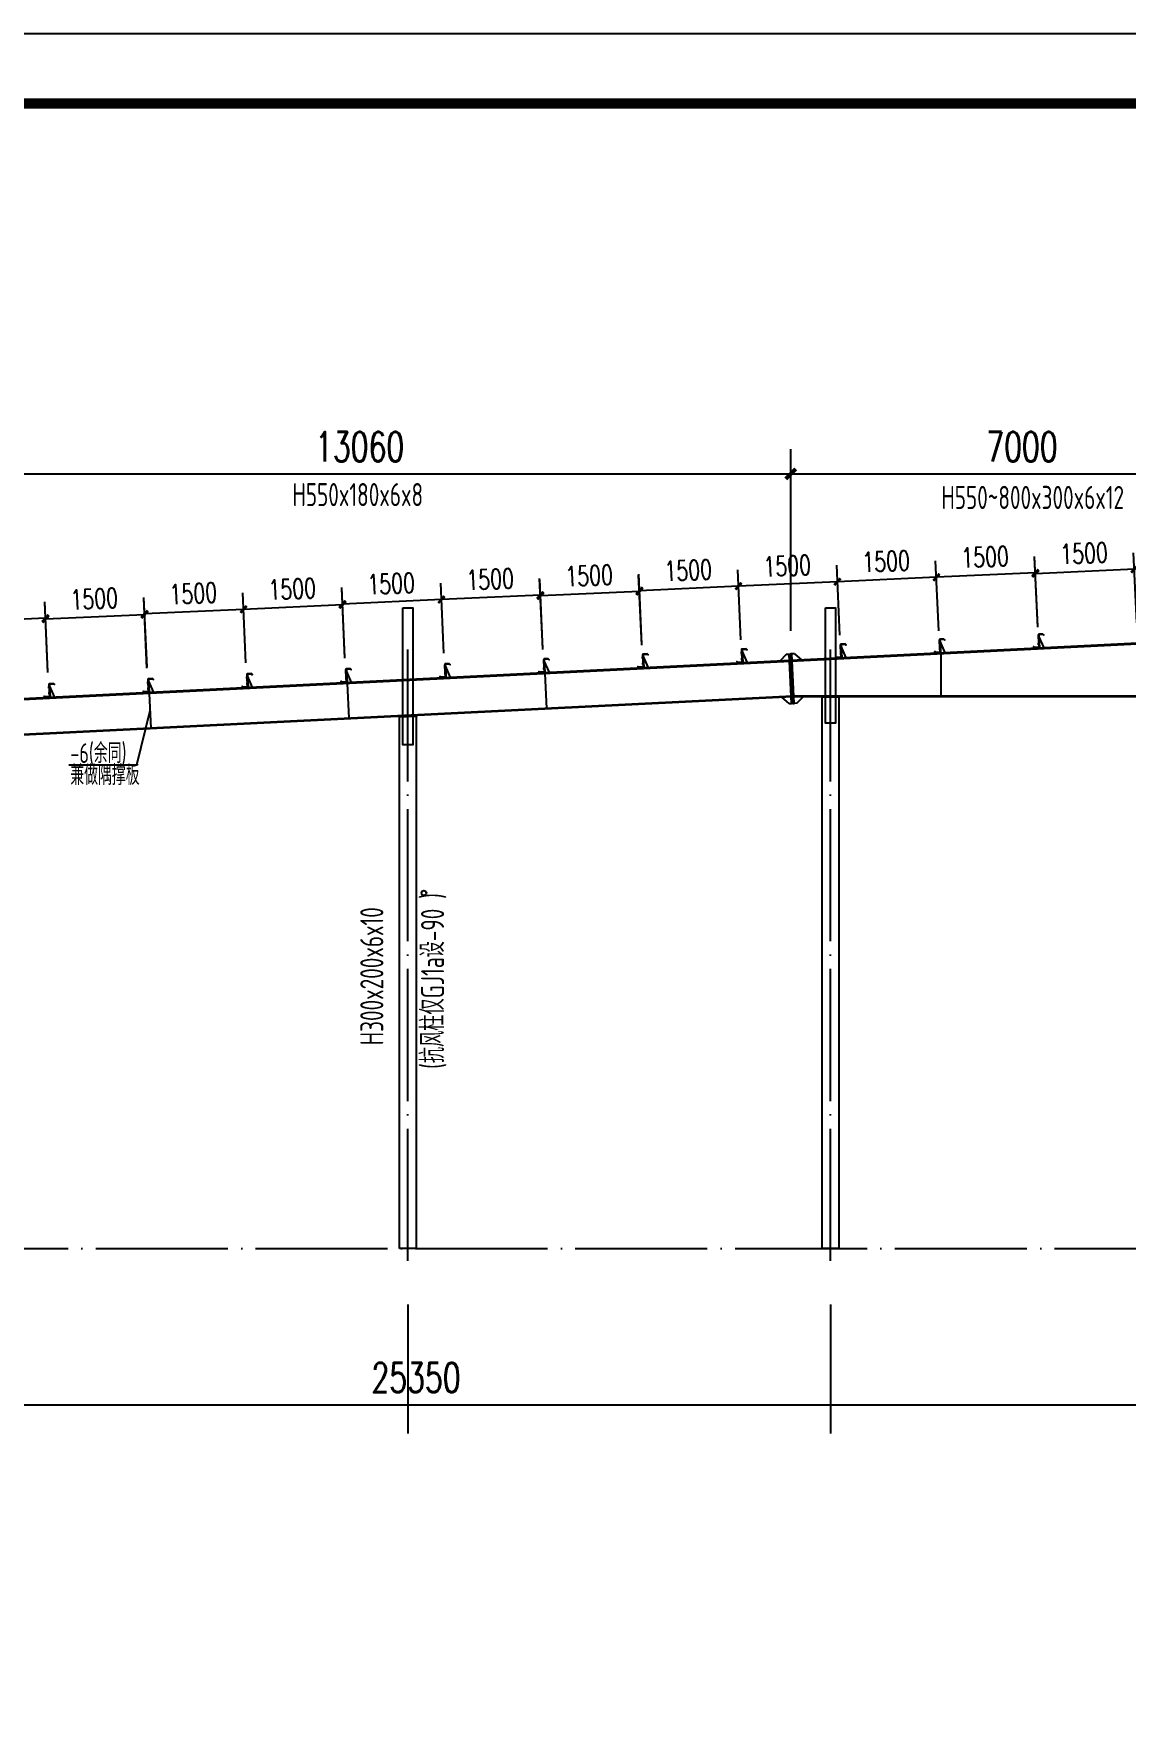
# Model space of a CAD drawing. Extents: x 180850 to 1399066, y 48356 to 327880.
# Drawn here: x 1304049 to 1320603, y 173572 to 198864 of the extents above; entities that cross this region are included whole.
import ezdxf

# ---------------------------------------------------------------- set-up
doc = ezdxf.new("R2010")
doc.units = 0
doc.header["$LTSCALE"] = 1000
doc.linetypes.add('DOTE', pattern=[2.42, 2, -0.2, 0.02, -0.2])
for name, color, linetype in [('AXIS', 3, 'Continuous'), ('DOTE', 1, 'Continuous'), ('GL', 150, 'Continuous'), ('GZ', 50, 'Continuous'), ('LT', 181, 'Continuous'), ('PUB_TITLE', 4, 'Continuous'), ('PZ', 202, 'Continuous'), ('TEXT', 7, 'Continuous')]:
    doc.layers.add(name, color=color, linetype=linetype)
doc.styles.add('_TCH_DIM_T3', font='SIMPLEX', dxfattribs={"width": 0.705882, "bigfont": 'GBCBIG'})
doc.styles.add('TSSD_Norm', font='tssdeng.shx', dxfattribs={"bigfont": 'hztxt.shx'})
doc.dimstyles.new('_TCH_ARCH&&150', dxfattribs={"dimtxt": 446.25, "dimasz": 150, "dimexe": 375, "dimexo": 450, "dimgap": 189.375, "dimtad": 1, "dimdec": 0, "dimzin": 0, "dimdsep": 46, "dimtxsty": '_TCH_DIM_T3', "dimblk": 'ARCHTICK', "dimcen": 0.09, "dimclrd": 3, "dimclre": 3, "dimclrt": 7, "dimazin": 2, "dimtfac": 1, "dimtdec": 0, "dimtix": 1, "dimtmove": 2, "dimatfit": 3, "dimfxl": 1, "dimtolj": 1, "dimtzin": 0, "dimarcsym": 0})
doc.dimstyles.new('TCH_100_1', dxfattribs={"dimtxt": 297.5, "dimasz": 100, "dimexe": 250, "dimexo": 300, "dimgap": 126.25, "dimtad": 1, "dimdec": 0, "dimzin": 0, "dimdsep": 46, "dimtxsty": '_TCH_DIM_T3', "dimblk": 'ARCHTICK', "dimcen": 0.09, "dimclrd": 126, "dimclre": 126, "dimclrt": 7, "dimazin": 2, "dimtfac": 1, "dimtdec": 0, "dimtix": 1, "dimtmove": 2, "dimatfit": 3, "dimfxl": 1, "dimtolj": 1, "dimtzin": 0, "dimarcsym": 0})

# ---------------------------------------------------------------- blocks, each defined once
blk = doc.blocks.new('_ArchTick')
at = {"color": 0, "linetype": 'ByBlock', "const_width": 0.4}
blk.add_lwpolyline([(-0.5, -0.5), (0.5, 0.5)], dxfattribs=at)
blk = doc.blocks.new('*D731')
at = {"color": 3, "linetype": 'ByBlock', "lineweight": -2, "transparency": 16777216}
for p, q in [((1302459, 189164), (1302459, 192567)), ((1315518, 189817), (1315518, 192567)), ((1302459, 192192), (1315518, 192192))]:
    blk.add_line(p, q, dxfattribs=at)
at = {"layer": 'Defpoints', "color": 0, "linetype": 'ByBlock', "transparency": 16777216}
for p in [(1315518, 192192), (1315518, 189367), (1302459, 188714)]:
    blk.add_point(p, dxfattribs=at)
at = {"color": 3, "linetype": 'ByBlock', "lineweight": -2, "transparency": 16777216, "xscale": 150, "yscale": 150, "zscale": 150, "rotation": 180}
blk.add_blockref('_ArchTick', (1302459, 192192), dxfattribs=at)
at = {"color": 3, "linetype": 'ByBlock', "lineweight": -2, "transparency": 16777216, "xscale": 150, "yscale": 150, "zscale": 150}
blk.add_blockref('_ArchTick', (1315518, 192192), dxfattribs=at)
at = {"color": 7, "linetype": 'ByBlock', "transparency": 16777216, "insert": (1308989, 192605), "char_height": 446.2, "attachment_point": 5, "style": '_TCH_DIM_T3'}
blk.add_mtext('\\A1;13060', dxfattribs=at)
blk = doc.blocks.new('*D732')
at = {"color": 3, "linetype": 'ByBlock', "lineweight": -2, "transparency": 16777216}
for p, q in [((1315518, 189817), (1315518, 192567)), ((1322518, 190685), (1322518, 192567)), ((1315518, 192192), (1322518, 192192))]:
    blk.add_line(p, q, dxfattribs=at)
at = {"layer": 'Defpoints', "color": 0, "linetype": 'ByBlock', "transparency": 16777216}
for p in [(1322518, 192192), (1322518, 190235), (1315518, 189367)]:
    blk.add_point(p, dxfattribs=at)
at = {"color": 3, "linetype": 'ByBlock', "lineweight": -2, "transparency": 16777216, "xscale": 150, "yscale": 150, "zscale": 150, "rotation": 180}
blk.add_blockref('_ArchTick', (1315518, 192192), dxfattribs=at)
at = {"color": 3, "linetype": 'ByBlock', "lineweight": -2, "transparency": 16777216, "xscale": 150, "yscale": 150, "zscale": 150}
blk.add_blockref('_ArchTick', (1322518, 192192), dxfattribs=at)
at = {"color": 7, "linetype": 'ByBlock', "transparency": 16777216, "insert": (1319018, 192605), "char_height": 446.2, "attachment_point": 5, "style": '_TCH_DIM_T3'}
blk.add_mtext('\\A1;7000', dxfattribs=at)
blk = doc.blocks.new('*D734')
at = {"color": 126, "linetype": 'ByBlock', "lineweight": -2, "transparency": 16777216}
for p, q in [((1320757, 189940), (1320709, 191000)), ((1319258, 189873), (1319210, 190932)), ((1320720, 190750), (1319222, 190682))]:
    blk.add_line(p, q, dxfattribs=at)
at = {"layer": 'Defpoints', "color": 0, "linetype": 'ByBlock', "transparency": 16777216}
for p in [(1319222, 190682), (1319272, 189573, 0), (1320770, 189640, 0)]:
    blk.add_point(p, dxfattribs=at)
at = {"color": 126, "linetype": 'ByBlock', "lineweight": -2, "transparency": 16777216}
for p, xscale, yscale, zscale, rotation in [((1319222, 190682), 99.99999999999999, 99.99999999999999, 99.99999999999999, 182.5815654334648), ((1320720, 190750), 100, 100, 100, 2.581565433464812)]:
    blk.add_blockref('_ArchTick', p, dxfattribs=dict(at, xscale=xscale, yscale=yscale, zscale=zscale, rotation=rotation))
at = {"color": 7, "linetype": 'ByBlock', "transparency": 16777216, "insert": (1319958, 190991), "char_height": 297.5, "attachment_point": 5, "rotation": 2.5816, "style": '_TCH_DIM_T3'}
blk.add_mtext('\\A1;1500', dxfattribs=at)
blk = doc.blocks.new('*D735')
at = {"color": 126, "linetype": 'ByBlock', "lineweight": -2, "transparency": 16777216}
for p, q in [((1317759, 189819), (1317711, 190877)), ((1319258, 189885), (1319210, 190945)), ((1319221, 190695), (1317723, 190628))]:
    blk.add_line(p, q, dxfattribs=at)
at = {"layer": 'Defpoints', "color": 0, "linetype": 'ByBlock', "transparency": 16777216}
for p in [(1317723, 190628), (1317773, 189519, 0), (1319271, 189586, 0)]:
    blk.add_point(p, dxfattribs=at)
at = {"color": 126, "linetype": 'ByBlock', "lineweight": -2, "transparency": 16777216}
for p, xscale, yscale, zscale, rotation in [((1317723, 190628), 99.99999999999999, 99.99999999999999, 99.99999999999999, 182.5815654334648), ((1319221, 190695), 100, 100, 100, 2.581565433464812)]:
    blk.add_blockref('_ArchTick', p, dxfattribs=dict(at, xscale=xscale, yscale=yscale, zscale=zscale, rotation=rotation))
at = {"color": 7, "linetype": 'ByBlock', "transparency": 16777216, "insert": (1318459, 190936), "char_height": 297.5, "attachment_point": 5, "rotation": 2.5816, "style": '_TCH_DIM_T3'}
blk.add_mtext('\\A1;1500', dxfattribs=at)
blk = doc.blocks.new('*D736')
at = {"color": 126, "linetype": 'ByBlock', "lineweight": -2, "transparency": 16777216}
for p, q in [((1316261, 189752), (1316213, 190810)), ((1317759, 189819), (1317711, 190877)), ((1317723, 190628), (1316224, 190560))]:
    blk.add_line(p, q, dxfattribs=at)
at = {"layer": 'Defpoints', "color": 0, "linetype": 'ByBlock', "transparency": 16777216}
for p in [(1316224, 190560), (1316274, 189452, 0), (1317773, 189519, 0)]:
    blk.add_point(p, dxfattribs=at)
at = {"color": 126, "linetype": 'ByBlock', "lineweight": -2, "transparency": 16777216}
for p, xscale, yscale, zscale, rotation in [((1317723, 190628), 100, 100, 100, 2.581565433464812), ((1316224, 190560), 99.99999999999999, 99.99999999999999, 99.99999999999999, 182.5815654334648)]:
    blk.add_blockref('_ArchTick', p, dxfattribs=dict(at, xscale=xscale, yscale=yscale, zscale=zscale, rotation=rotation))
at = {"color": 7, "linetype": 'ByBlock', "transparency": 16777216, "insert": (1316961, 190869), "char_height": 297.5, "attachment_point": 5, "rotation": 2.5816, "style": '_TCH_DIM_T3'}
blk.add_mtext('\\A1;1500', dxfattribs=at)
blk = doc.blocks.new('*D724')
at = {"color": 126, "linetype": 'ByBlock', "lineweight": -2, "transparency": 16777216}
for p, q in [((1311764, 189535), (1311716, 190594)), ((1313262, 189602), (1313214, 190662)), ((1313226, 190412), (1311727, 190345))]:
    blk.add_line(p, q, dxfattribs=at)
at = {"layer": 'Defpoints', "color": 0, "linetype": 'ByBlock', "transparency": 16777216}
for p in [(1311727, 190345), (1311777, 189235, 0), (1313276, 189302, 0)]:
    blk.add_point(p, dxfattribs=at)
at = {"color": 126, "linetype": 'ByBlock', "lineweight": -2, "transparency": 16777216}
for p, xscale, yscale, zscale, rotation in [((1313226, 190412), 100, 100, 100, 2.581565433464812), ((1311727, 190345), 99.99999999999999, 99.99999999999999, 99.99999999999999, 182.5815654334648)]:
    blk.add_blockref('_ArchTick', p, dxfattribs=dict(at, xscale=xscale, yscale=yscale, zscale=zscale, rotation=rotation))
at = {"color": 7, "linetype": 'ByBlock', "transparency": 16777216, "insert": (1312464, 190653), "char_height": 297.5, "attachment_point": 5, "rotation": 2.5816, "style": '_TCH_DIM_T3'}
blk.add_mtext('\\A1;1500', dxfattribs=at)
blk = doc.blocks.new('*D725')
at = {"color": 126, "linetype": 'ByBlock', "lineweight": -2, "transparency": 16777216}
for p, q in [((1310264, 189481), (1310217, 190539)), ((1311763, 189548), (1311715, 190607)), ((1311726, 190357), (1310228, 190290))]:
    blk.add_line(p, q, dxfattribs=at)
at = {"layer": 'Defpoints', "color": 0, "linetype": 'ByBlock', "transparency": 16777216}
for p in [(1310228, 190290), (1311777, 189248, 0), (1310278, 189181, 0)]:
    blk.add_point(p, dxfattribs=at)
at = {"color": 126, "linetype": 'ByBlock', "lineweight": -2, "transparency": 16777216}
for p, xscale, yscale, zscale, rotation in [((1310228, 190290), 99.99999999999999, 99.99999999999999, 99.99999999999999, 182.5815654334648), ((1311726, 190357), 100, 100, 100, 2.581565433464812)]:
    blk.add_blockref('_ArchTick', p, dxfattribs=dict(at, xscale=xscale, yscale=yscale, zscale=zscale, rotation=rotation))
at = {"color": 7, "linetype": 'ByBlock', "transparency": 16777216, "insert": (1310965, 190598), "char_height": 297.5, "attachment_point": 5, "rotation": 2.5816, "style": '_TCH_DIM_T3'}
blk.add_mtext('\\A1;1500', dxfattribs=at)
blk = doc.blocks.new('*D726')
at = {"color": 126, "linetype": 'ByBlock', "lineweight": -2, "transparency": 16777216}
for p, q in [((1308766, 189414), (1308718, 190472)), ((1310264, 189481), (1310217, 190539)), ((1310228, 190290), (1308730, 190222))]:
    blk.add_line(p, q, dxfattribs=at)
at = {"layer": 'Defpoints', "color": 0, "linetype": 'ByBlock', "transparency": 16777216}
for p in [(1308730, 190222), (1308779, 189114, 0), (1310278, 189181, 0)]:
    blk.add_point(p, dxfattribs=at)
at = {"color": 126, "linetype": 'ByBlock', "lineweight": -2, "transparency": 16777216}
for p, xscale, yscale, zscale, rotation in [((1308730, 190222), 99.99999999999999, 99.99999999999999, 99.99999999999999, 182.5815654334648), ((1310228, 190290), 100, 100, 100, 2.581565433464812)]:
    blk.add_blockref('_ArchTick', p, dxfattribs=dict(at, xscale=xscale, yscale=yscale, zscale=zscale, rotation=rotation))
at = {"color": 7, "linetype": 'ByBlock', "transparency": 16777216, "insert": (1309466, 190531), "char_height": 297.5, "attachment_point": 5, "rotation": 2.5816, "style": '_TCH_DIM_T3'}
blk.add_mtext('\\A1;1500', dxfattribs=at)
blk = doc.blocks.new('*D727')
at = {"color": 126, "linetype": 'ByBlock', "lineweight": -2, "transparency": 16777216}
for p, q in [((1308767, 189401), (1308719, 190459)), ((1307268, 189334), (1307220, 190392)), ((1308730, 190209), (1307232, 190142))]:
    blk.add_line(p, q, dxfattribs=at)
at = {"layer": 'Defpoints', "color": 0, "linetype": 'ByBlock', "transparency": 16777216}
for p in [(1307232, 190142), (1307282, 189035, 0), (1308780, 189101, 0)]:
    blk.add_point(p, dxfattribs=at)
at = {"color": 126, "linetype": 'ByBlock', "lineweight": -2, "transparency": 16777216}
for p, xscale, yscale, zscale, rotation in [((1307232, 190142), 99.99999999999999, 99.99999999999999, 99.99999999999999, 182.5815654334648), ((1308730, 190209), 100, 100, 100, 2.581565433464812)]:
    blk.add_blockref('_ArchTick', p, dxfattribs=dict(at, xscale=xscale, yscale=yscale, zscale=zscale, rotation=rotation))
at = {"color": 7, "linetype": 'ByBlock', "transparency": 16777216, "insert": (1307968, 190450), "char_height": 297.5, "attachment_point": 5, "rotation": 2.5816, "style": '_TCH_DIM_T3'}
blk.add_mtext('\\A1;1500', dxfattribs=at)
blk = doc.blocks.new('*D738')
at = {"color": 126, "linetype": 'ByBlock', "lineweight": -2, "transparency": 16777216}
for p, q in [((1314762, 189683), (1314714, 190742)), ((1316261, 189750), (1316213, 190810)), ((1316224, 190560), (1314726, 190493))]:
    blk.add_line(p, q, dxfattribs=at)
at = {"layer": 'Defpoints', "color": 0, "linetype": 'ByBlock', "transparency": 16777216}
for p in [(1314726, 190493), (1316274, 189451, 0), (1314776, 189384, 0)]:
    blk.add_point(p, dxfattribs=at)
at = {"color": 126, "linetype": 'ByBlock', "lineweight": -2, "transparency": 16777216, "xscale": 100, "yscale": 100, "zscale": 100}
for p, rotation in [((1314726, 190493), 182.581565435134), ((1316224, 190560), 2.581565435134037)]:
    blk.add_blockref('_ArchTick', p, dxfattribs=dict(at, rotation=rotation))
at = {"color": 7, "linetype": 'ByBlock', "transparency": 16777216, "insert": (1315463, 190801), "char_height": 297.5, "attachment_point": 5, "rotation": 2.5816, "style": '_TCH_DIM_T3'}
blk.add_mtext('\\A1;1500', dxfattribs=at)
blk = doc.blocks.new('*D739')
at = {"color": 126, "linetype": 'ByBlock', "lineweight": -2, "transparency": 16777216}
for p, q in [((1314762, 189683), (1314714, 190742)), ((1313264, 189617), (1313216, 190675)), ((1314726, 190493), (1313227, 190425))]:
    blk.add_line(p, q, dxfattribs=at)
at = {"layer": 'Defpoints', "color": 0, "linetype": 'ByBlock', "transparency": 16777216}
for p in [(1313227, 190425), (1313277, 189317, 0), (1314776, 189384, 0)]:
    blk.add_point(p, dxfattribs=at)
at = {"color": 126, "linetype": 'ByBlock', "lineweight": -2, "transparency": 16777216, "xscale": 100, "yscale": 100, "zscale": 100}
for p, rotation in [((1313227, 190425), 182.581565435134), ((1314726, 190493), 2.581565435134037)]:
    blk.add_blockref('_ArchTick', p, dxfattribs=dict(at, rotation=rotation))
at = {"color": 7, "linetype": 'ByBlock', "transparency": 16777216, "insert": (1313964, 190733), "char_height": 297.5, "attachment_point": 5, "rotation": 2.5816, "style": '_TCH_DIM_T3'}
blk.add_mtext('\\A1;1500', dxfattribs=at)
blk = doc.blocks.new('*D1320')
at = {"color": 3, "lineweight": -2, "transparency": 16777216}
for p, q in [((1297168, 180039), (1297168, 177721)), ((1322518, 180014), (1322518, 177721)), ((1297168, 178096), (1322518, 178096))]:
    blk.add_line(p, q, dxfattribs=at)
at = {"layer": 'Defpoints', "color": 0, "transparency": 16777216}
for p in [(1297168, 180489), (1322518, 180464, -1), (1322518, 178096)]:
    blk.add_point(p, dxfattribs=at)
at = {"color": 3, "lineweight": -2, "transparency": 16777216, "xscale": 150, "yscale": 150, "zscale": 150, "rotation": 180}
blk.add_blockref('_ArchTick', (1297168, 178096), dxfattribs=at)
at = {"color": 3, "lineweight": -2, "transparency": 16777216, "xscale": 150, "yscale": 150, "zscale": 150}
blk.add_blockref('_ArchTick', (1322518, 178096), dxfattribs=at)
at = {"color": 7, "transparency": 16777216, "insert": (1309843, 178509), "char_height": 446.2, "attachment_point": 5, "style": '_TCH_DIM_T3'}
blk.add_mtext('\\A1;25350', dxfattribs=at)
blk = doc.blocks.new('A$C3A585300')
at = {"layer": 'LT', "color": 1, "linetype": 'Continuous'}
for p, q in [((98, 153, -5), (58, 151, -5)), ((98, 153, -5), (58, 151, -5)), ((103, 62, -5), (63, 60, -5)), ((103, 62, -5), (63, 60, -5))]:
    blk.add_line(p, q, dxfattribs=at)
at = {"layer": 'LT', "elevation": -5}
blk.add_lwpolyline([(76, 197, -0.414214), (85, 207), (141, 210), (155, 197), (157, 199), (142, 213), (82, 210, 0.414214), (72, 200), (81, 23, -0.414214), (72, 12), (16, 10), (2, 22), (0, 20), (15, 6), (75, 9, 0.414214), (84, 20), (76, 197)], format="xyb", dxfattribs=at)
at = {"layer": 'LT', "elevation": -1}
for points in [[(76, 192), (82, 192), (91, 0), (85, 0)], [(82, 182), (91, 0), (161, 4)]]:
    blk.add_lwpolyline(points, close=True, dxfattribs=at)
at = {"layer": 'LT', "color": 1, "linetype": 'Continuous'}
for points in [[(75, 140, -5), (74, 164, -5), (84, 140, -5), (83, 165, -5)], [(75, 140, -5), (74, 164, -5), (84, 140, -5), (83, 165, -5)], [(79, 73, -5), (80, 48, -5), (88, 73, -5), (89, 49, -5)], [(79, 73, -5), (80, 48, -5), (88, 73, -5), (89, 49, -5)]]:
    blk.add_solid(points, dxfattribs=at)
blk = doc.blocks.new('*D1340')
at = {"color": 126, "linetype": 'ByBlock', "lineweight": -2, "transparency": 16777216}
for p, q in [((1304269, 189184), (1304222, 190244)), ((1305768, 189251), (1305720, 190311)), ((1305731, 190061), (1304233, 189994))]:
    blk.add_line(p, q, dxfattribs=at)
at = {"layer": 'Defpoints', "color": 0, "linetype": 'ByBlock', "transparency": 16777216}
for p in [(1304233, 189994), (1305781, 188951, 0), (1304283, 188884, 0)]:
    blk.add_point(p, dxfattribs=at)
at = {"color": 126, "linetype": 'ByBlock', "lineweight": -2, "transparency": 16777216}
for p, xscale, yscale, zscale, rotation in [((1304233, 189994), 99.99999999999999, 99.99999999999999, 99.99999999999999, 182.5815654334648), ((1305731, 190061), 100, 100, 100, 2.581565433464812)]:
    blk.add_blockref('_ArchTick', p, dxfattribs=dict(at, xscale=xscale, yscale=yscale, zscale=zscale, rotation=rotation))
at = {"color": 7, "linetype": 'ByBlock', "transparency": 16777216, "insert": (1304970, 190302), "char_height": 297.5, "attachment_point": 5, "rotation": 2.5816, "style": '_TCH_DIM_T3'}
blk.add_mtext('\\A1;1500', dxfattribs=at)
blk = doc.blocks.new('*D1341')
at = {"color": 126, "linetype": 'ByBlock', "lineweight": -2, "transparency": 16777216}
for p, q in [((1304269, 189197), (1304221, 190256)), ((1302770, 189130), (1302723, 190189)), ((1304232, 190007), (1302734, 189939))]:
    blk.add_line(p, q, dxfattribs=at)
at = {"layer": 'Defpoints', "color": 0, "linetype": 'ByBlock', "transparency": 16777216}
for p in [(1302734, 189939), (1302784, 188830, 0), (1304282, 188897, 0)]:
    blk.add_point(p, dxfattribs=at)
at = {"color": 126, "linetype": 'ByBlock', "lineweight": -2, "transparency": 16777216}
for p, xscale, yscale, zscale, rotation in [((1302734, 189939), 99.99999999999999, 99.99999999999999, 99.99999999999999, 182.5815654334648), ((1304232, 190007), 100, 100, 100, 2.581565433464812)]:
    blk.add_blockref('_ArchTick', p, dxfattribs=dict(at, xscale=xscale, yscale=yscale, zscale=zscale, rotation=rotation))
at = {"color": 7, "linetype": 'ByBlock', "transparency": 16777216, "insert": (1303471, 190248), "char_height": 297.5, "attachment_point": 5, "rotation": 2.5816, "style": '_TCH_DIM_T3'}
blk.add_mtext('\\A1;1500', dxfattribs=at)
blk = doc.blocks.new('*D1343')
at = {"color": 126, "linetype": 'ByBlock', "lineweight": -2, "transparency": 16777216}
for p, q in [((1305770, 189266), (1305722, 190324)), ((1307268, 189333), (1307220, 190392)), ((1307232, 190142), (1305733, 190074))]:
    blk.add_line(p, q, dxfattribs=at)
at = {"layer": 'Defpoints', "color": 0, "linetype": 'ByBlock', "transparency": 16777216}
for p in [(1305733, 190074), (1305783, 188966, 0), (1307282, 189033, 0)]:
    blk.add_point(p, dxfattribs=at)
at = {"color": 126, "linetype": 'ByBlock', "lineweight": -2, "transparency": 16777216, "xscale": 100, "yscale": 100, "zscale": 100}
for p, rotation in [((1307232, 190142), 2.581565435134037), ((1305733, 190074), 182.581565435134)]:
    blk.add_blockref('_ArchTick', p, dxfattribs=dict(at, rotation=rotation))
at = {"color": 7, "linetype": 'ByBlock', "transparency": 16777216, "insert": (1306470, 190383), "char_height": 297.5, "attachment_point": 5, "rotation": 2.5816, "style": '_TCH_DIM_T3'}
blk.add_mtext('\\A1;1500', dxfattribs=at)

msp = doc.modelspace()

# ---------------------------------------------------------------- linework, layer by layer
for p, q in [((1317788.78, 189468.46, -0.86), (1317788.53, 188829.23, -1.46)), ((1315545.92, 188817.64, -0.86), (1315518.45, 189366.96, -0.86)), ((1308797.83, 189018.91, -0.86), (1308824.1, 188493.56, -0.65)), ((1311791.31, 189168.59, -0.86), (1311817.58, 188643.25, -1.03)), ((1305801.35, 188869.09, -0.86), (1305827.62, 188343.72, -0.28))]:
    msp.add_line(p, q)
msp.add_circle((1309962.7, 185846.38, 3.17), 36.59)
at = {"layer": 'AXIS'}
for p, q in [((1305814.48, 188606.41, -0.57), (1305609.72, 187783.62, -20.55)), ((1305609.72, 187783.62, -20.55), (1304583.63, 187783.62, -20.55)), ((1309718.45, 179613.96, -0.86), (1309718.45, 177662.51, -0.86)), ((1316118.45, 179613.96, -0.86), (1316118.45, 177662.51, -0.86))]:
    msp.add_line(p, q, dxfattribs=at)
at = {"layer": 'DOTE', "linetype": 'DOTE'}
for p, q in [((1309718.45, 180276.46, -0.86), (1309718.45, 189638.45, -0.86)), ((1316118.45, 180276.46, -0.86), (1316118.45, 189638.45, -0.86)), ((1295313.41, 180463.96, -0.86), (1349331.5, 180463.96, -0.86))]:
    msp.add_line(p, q, dxfattribs=at)
at = {"layer": 'GL'}
for p, q in [((1322518.45, 189704.94, -0.86), (1297761.78, 188467.11, -0.86)), ((1322518.45, 189716.96, -0.86), (1297762.02, 188479.14, -0.86)), ((1315545.32, 188829.65, -1.5), (1302485.53, 188176.61, 0.14)), ((1315545.92, 188817.64, -1.5), (1302486.13, 188164.65, 0.14)), ((1322291.15, 188827.48, -4.17), (1315545.3, 188830.1, -0.11)), ((1322291.15, 188816.3, -2.92), (1315545.92, 188817.64, -0.86))]:
    msp.add_line(p, q, dxfattribs=at)
at = {"layer": 'GZ', "elevation": -0.86}
for points in [[(1309643.45, 190163.63), (1309793.45, 190163.63), (1309793.45, 188092.73), (1309643.45, 188092.73)], [(1316043.45, 190163.63), (1316193.45, 190163.63), (1316193.45, 188419.73), (1316043.45, 188419.73)], [(1315993.45, 180463.96), (1315994.02, 188817.55), (1316242.89, 188817.5), (1316243.45, 180463.96)], [(1309593.45, 180463.96), (1309593.5, 188513.52), (1309843.45, 188525.5), (1309843.45, 180463.96)]]:
    msp.add_lwpolyline(points, close=True, dxfattribs=at)
at = {"layer": 'LT', "linetype": 'Continuous'}
for p, q in [((1319291.12, 189708.04, -4.86), (1319251.26, 189706.05, -4.86)), ((1319291.12, 189708.04, -4.86), (1319251.26, 189706.05, -4.86)), ((1314796.73, 189483.32, -4.86), (1314756.88, 189481.33, -4.86)), ((1314796.73, 189483.32, -4.86), (1314756.88, 189481.33, -4.86)), ((1316294.86, 189558.23, -4.86), (1316255.01, 189556.24, -4.86)), ((1316294.86, 189558.23, -4.86), (1316255.01, 189556.24, -4.86)), ((1316299.43, 189466.82, -4.86), (1316259.58, 189464.83, -4.86)), ((1316299.43, 189466.82, -4.86), (1316259.58, 189464.83, -4.86)), ((1317792.99, 189633.13, -4.86), (1317753.13, 189631.14, -4.86)), ((1317792.99, 189633.13, -4.86), (1317753.13, 189631.14, -4.86)), ((1317797.56, 189541.73, -4.86), (1317757.7, 189539.74, -4.86)), ((1317797.56, 189541.73, -4.86), (1317757.7, 189539.74, -4.86)), ((1319295.69, 189616.63, -4.86), (1319255.83, 189614.64, -4.86)), ((1319295.69, 189616.63, -4.86), (1319255.83, 189614.64, -4.86)), ((1308804.22, 189183.7, -4.86), (1308764.36, 189181.7, -4.86)), ((1308804.22, 189183.7, -4.86), (1308764.36, 189181.7, -4.86)), ((1310302.35, 189258.6, -4.86), (1310262.49, 189256.61, -4.86)), ((1310302.35, 189258.6, -4.86), (1310262.49, 189256.61, -4.86)), ((1311800.48, 189333.51, -4.86), (1311760.62, 189331.52, -4.86)), ((1311800.48, 189333.51, -4.86), (1311760.62, 189331.52, -4.86)), ((1311805.05, 189242.1, -4.86), (1311765.19, 189240.11, -4.86)), ((1311805.05, 189242.1, -4.86), (1311765.19, 189240.11, -4.86)), ((1313298.6, 189408.42, -4.86), (1313258.75, 189406.42, -4.86)), ((1313298.6, 189408.42, -4.86), (1313258.75, 189406.42, -4.86)), ((1313303.18, 189317.01, -4.86), (1313263.32, 189315.02, -4.86)), ((1313303.18, 189317.01, -4.86), (1313263.32, 189315.02, -4.86)), ((1314801.3, 189391.92, -4.86), (1314761.45, 189389.92, -4.86)), ((1314801.3, 189391.92, -4.86), (1314761.45, 189389.92, -4.86)), ((1308808.79, 189092.29, -4.86), (1308768.93, 189090.3, -4.86)), ((1308808.79, 189092.29, -4.86), (1308768.93, 189090.3, -4.86)), ((1310306.92, 189167.2, -4.86), (1310267.06, 189165.2, -4.86)), ((1310306.92, 189167.2, -4.86), (1310267.06, 189165.2, -4.86))]:
    msp.add_line(p, q, dxfattribs=at)
at = {"layer": 'LT', "elevation": -4.86}
for points in [[(1317770.67, 189676.81, -0.41421356), (1317780.16, 189687.3), (1317835.85, 189690.09), (1317849.97, 189677.31), (1317851.98, 189679.53), (1317836.94, 189693.14), (1317777.01, 189690.15, 0.41421356), (1317767.53, 189679.66), (1317776.37, 189502.88, -0.41421356), (1317766.88, 189492.39), (1317711.19, 189489.61), (1317697.07, 189502.39), (1317695.06, 189500.16), (1317710.1, 189486.55), (1317770.02, 189489.55, 0.41421356), (1317779.51, 189500.04), (1317770.67, 189676.81)], [(1319268.8, 189751.72, -0.41421356), (1319278.29, 189762.21), (1319333.98, 189764.99), (1319348.1, 189752.22), (1319350.11, 189754.44), (1319335.07, 189768.05), (1319275.14, 189765.05, 0.41421356), (1319265.66, 189754.57), (1319274.49, 189577.79, -0.41421356), (1319265.01, 189567.3), (1319209.32, 189564.52), (1319195.2, 189577.29), (1319193.19, 189575.07), (1319208.23, 189561.46), (1319268.15, 189564.45, 0.41421356), (1319277.64, 189574.94), (1319268.8, 189751.72)], [(1313276.29, 189452.09, -0.41421356), (1313285.78, 189462.58), (1313341.46, 189465.37), (1313355.58, 189452.59), (1313357.6, 189454.82), (1313342.55, 189468.42), (1313282.63, 189465.43, 0.41421356), (1313273.14, 189454.94), (1313281.98, 189278.16, -0.41421356), (1313272.49, 189267.68), (1313216.8, 189264.89), (1313202.68, 189277.67), (1313200.67, 189275.44), (1313215.71, 189261.83), (1313275.64, 189264.83, 0.41421356), (1313285.13, 189275.32), (1313276.29, 189452.09)], [(1314774.42, 189527, -0.41421356), (1314783.9, 189537.49), (1314839.59, 189540.27), (1314853.71, 189527.5), (1314855.72, 189529.72), (1314840.68, 189543.33), (1314780.76, 189540.33, 0.41421356), (1314771.27, 189529.85), (1314780.11, 189353.07, -0.41421356), (1314770.62, 189342.58), (1314714.93, 189339.8), (1314700.81, 189352.57), (1314698.8, 189350.35), (1314713.84, 189336.74), (1314773.77, 189339.74, 0.41421356), (1314783.25, 189350.22), (1314774.42, 189527)], [(1316272.54, 189601.91, -0.41421356), (1316282.03, 189612.39), (1316337.72, 189615.18), (1316351.84, 189602.4), (1316353.85, 189604.63), (1316338.81, 189618.24), (1316278.89, 189615.24, 0.41421356), (1316269.4, 189604.75), (1316278.24, 189427.98, -0.41421356), (1316268.75, 189417.49), (1316213.06, 189414.7), (1316198.94, 189427.48), (1316196.93, 189425.25), (1316211.97, 189411.65), (1316271.9, 189414.64, 0.41421356), (1316281.38, 189425.13), (1316272.54, 189601.91)], [(1308781.9, 189227.38, -0.41421356), (1308791.39, 189237.86), (1308847.08, 189240.65), (1308861.2, 189227.87), (1308863.21, 189230.1), (1308848.17, 189243.71), (1308788.24, 189240.71, 0.41421356), (1308778.76, 189230.22), (1308787.59, 189053.44, -0.41421356), (1308778.11, 189042.96), (1308722.42, 189040.17), (1308708.3, 189052.95), (1308706.29, 189050.72), (1308721.33, 189037.11), (1308781.25, 189040.11, 0.41421356), (1308790.74, 189050.6), (1308781.9, 189227.38)], [(1310280.03, 189302.28, -0.41421356), (1310289.52, 189312.77), (1310345.21, 189315.55), (1310359.33, 189302.78), (1310361.34, 189305), (1310346.3, 189318.61), (1310286.37, 189315.62, 0.41421356), (1310276.88, 189305.13), (1310285.72, 189128.35, -0.41421356), (1310276.24, 189117.86), (1310220.55, 189115.08), (1310206.43, 189127.85), (1310204.41, 189125.63), (1310219.46, 189112.02), (1310279.38, 189115.02, 0.41421356), (1310288.87, 189125.5), (1310280.03, 189302.28)], [(1311778.16, 189377.19, -0.41421356), (1311787.65, 189387.68), (1311843.33, 189390.46), (1311857.45, 189377.68), (1311859.47, 189379.91), (1311844.43, 189393.52), (1311784.5, 189390.52, 0.41421356), (1311775.01, 189380.03), (1311783.85, 189203.26, -0.41421356), (1311774.36, 189192.77), (1311718.68, 189189.98), (1311704.56, 189202.76), (1311702.54, 189200.54), (1311717.58, 189186.93), (1311777.51, 189189.92, 0.41421356), (1311787, 189200.41), (1311778.16, 189377.19)]]:
    msp.add_lwpolyline(points, format="xyb", dxfattribs=at)
at = {"layer": 'LT', "elevation": -0.86}
for points in [[(1319269.05, 189746.73), (1319275.04, 189747.03), (1319284.63, 189555.27), (1319278.64, 189554.97)], [(1319275.54, 189737.04), (1319284.63, 189555.27), (1319354.53, 189558.76)], [(1313276.54, 189447.1), (1313282.53, 189447.4), (1313292.12, 189255.64), (1313286.13, 189255.34)], [(1313283.03, 189437.41), (1313292.12, 189255.64), (1313362.02, 189259.14)], [(1314774.67, 189522.01), (1314780.66, 189522.31), (1314790.25, 189330.55), (1314784.25, 189330.25)], [(1314781.16, 189512.32), (1314790.25, 189330.55), (1314860.14, 189334.04)], [(1316272.79, 189596.91), (1316278.79, 189597.21), (1316288.37, 189405.45), (1316282.38, 189405.15)], [(1316279.29, 189587.23), (1316288.37, 189405.45), (1316358.27, 189408.95)], [(1317770.92, 189671.82), (1317776.92, 189672.12), (1317786.5, 189480.36), (1317780.51, 189480.06)], [(1317777.41, 189662.13), (1317786.5, 189480.36), (1317856.4, 189483.85)], [(1308782.15, 189222.38), (1308788.14, 189222.68), (1308797.73, 189030.92), (1308791.74, 189030.62)], [(1308788.64, 189212.69), (1308797.73, 189030.92), (1308867.63, 189034.42)], [(1310280.28, 189297.29), (1310286.27, 189297.59), (1310295.86, 189105.83), (1310289.87, 189105.53)], [(1310286.77, 189287.6), (1310295.86, 189105.83), (1310365.76, 189109.32)], [(1311778.41, 189372.19), (1311784.4, 189372.49), (1311793.99, 189180.73), (1311788, 189180.43)], [(1311784.9, 189362.51), (1311793.99, 189180.73), (1311863.89, 189184.23)]]:
    msp.add_lwpolyline(points, close=True, dxfattribs=at)
at = {"layer": 'LT', "linetype": 'Continuous'}
for points in [[(1319268.65, 189694.66, -4.86), (1319267.43, 189719.12, -4.86), (1319277.64, 189695.11, -4.86), (1319276.42, 189719.57, -4.86)], [(1319268.65, 189694.66, -4.86), (1319267.43, 189719.12, -4.86), (1319277.64, 189695.11, -4.86), (1319276.42, 189719.57, -4.86)], [(1314774.27, 189469.94, -4.86), (1314773.04, 189494.4, -4.86), (1314783.25, 189470.39, -4.86), (1314782.03, 189494.85, -4.86)], [(1314774.27, 189469.94, -4.86), (1314773.04, 189494.4, -4.86), (1314783.25, 189470.39, -4.86), (1314782.03, 189494.85, -4.86)], [(1316272.39, 189544.84, -4.86), (1316271.17, 189569.3, -4.86), (1316281.38, 189545.29, -4.86), (1316280.16, 189569.75, -4.86)], [(1316272.39, 189544.84, -4.86), (1316271.17, 189569.3, -4.86), (1316281.38, 189545.29, -4.86), (1316280.16, 189569.75, -4.86)], [(1316275.74, 189477.9, -4.86), (1316276.96, 189453.44, -4.86), (1316284.73, 189478.35, -4.86), (1316285.95, 189453.89, -4.86)], [(1316275.74, 189477.9, -4.86), (1316276.96, 189453.44, -4.86), (1316284.73, 189478.35, -4.86), (1316285.95, 189453.89, -4.86)], [(1317770.52, 189619.75, -4.86), (1317769.3, 189644.21, -4.86), (1317779.51, 189620.2, -4.86), (1317778.29, 189644.66, -4.86)], [(1317770.52, 189619.75, -4.86), (1317769.3, 189644.21, -4.86), (1317779.51, 189620.2, -4.86), (1317778.29, 189644.66, -4.86)], [(1317773.87, 189552.8, -4.86), (1317775.09, 189528.34, -4.86), (1317782.86, 189553.25, -4.86), (1317784.08, 189528.79, -4.86)], [(1317773.87, 189552.8, -4.86), (1317775.09, 189528.34, -4.86), (1317782.86, 189553.25, -4.86), (1317784.08, 189528.79, -4.86)], [(1319272, 189627.71, -4.86), (1319273.22, 189603.25, -4.86), (1319280.99, 189628.16, -4.86), (1319282.21, 189603.7, -4.86)], [(1319272, 189627.71, -4.86), (1319273.22, 189603.25, -4.86), (1319280.99, 189628.16, -4.86), (1319282.21, 189603.7, -4.86)], [(1308781.75, 189170.31, -4.86), (1308780.53, 189194.77, -4.86), (1308790.74, 189170.76, -4.86), (1308789.52, 189195.22, -4.86)], [(1308781.75, 189170.31, -4.86), (1308780.53, 189194.77, -4.86), (1308790.74, 189170.76, -4.86), (1308789.52, 189195.22, -4.86)], [(1310279.88, 189245.22, -4.86), (1310278.66, 189269.68, -4.86), (1310288.87, 189245.67, -4.86), (1310287.65, 189270.13, -4.86)], [(1310279.88, 189245.22, -4.86), (1310278.66, 189269.68, -4.86), (1310288.87, 189245.67, -4.86), (1310287.65, 189270.13, -4.86)], [(1311778.01, 189320.12, -4.86), (1311776.79, 189344.58, -4.86), (1311787, 189320.57, -4.86), (1311785.77, 189345.03, -4.86)], [(1311778.01, 189320.12, -4.86), (1311776.79, 189344.58, -4.86), (1311787, 189320.57, -4.86), (1311785.77, 189345.03, -4.86)], [(1311781.36, 189253.18, -4.86), (1311782.58, 189228.72, -4.86), (1311790.34, 189253.63, -4.86), (1311791.57, 189229.17, -4.86)], [(1311781.36, 189253.18, -4.86), (1311782.58, 189228.72, -4.86), (1311790.34, 189253.63, -4.86), (1311791.57, 189229.17, -4.86)], [(1313276.14, 189395.03, -4.86), (1313274.91, 189419.49, -4.86), (1313285.13, 189395.48, -4.86), (1313283.9, 189419.94, -4.86)], [(1313276.14, 189395.03, -4.86), (1313274.91, 189419.49, -4.86), (1313285.13, 189395.48, -4.86), (1313283.9, 189419.94, -4.86)], [(1313279.48, 189328.08, -4.86), (1313280.71, 189303.62, -4.86), (1313288.47, 189328.53, -4.86), (1313289.7, 189304.07, -4.86)], [(1313279.48, 189328.08, -4.86), (1313280.71, 189303.62, -4.86), (1313288.47, 189328.53, -4.86), (1313289.7, 189304.07, -4.86)], [(1314777.61, 189402.99, -4.86), (1314778.84, 189378.53, -4.86), (1314786.6, 189403.44, -4.86), (1314787.82, 189378.98, -4.86)], [(1314777.61, 189402.99, -4.86), (1314778.84, 189378.53, -4.86), (1314786.6, 189403.44, -4.86), (1314787.82, 189378.98, -4.86)], [(1308785.1, 189103.37, -4.86), (1308786.32, 189078.91, -4.86), (1308794.09, 189103.81, -4.86), (1308795.31, 189079.35, -4.86)], [(1308785.1, 189103.37, -4.86), (1308786.32, 189078.91, -4.86), (1308794.09, 189103.81, -4.86), (1308795.31, 189079.35, -4.86)], [(1310283.23, 189178.27, -4.86), (1310284.45, 189153.81, -4.86), (1310292.22, 189178.72, -4.86), (1310293.44, 189154.26, -4.86)], [(1310283.23, 189178.27, -4.86), (1310284.45, 189153.81, -4.86), (1310292.22, 189178.72, -4.86), (1310293.44, 189154.26, -4.86)]]:
    msp.add_solid(points, dxfattribs=at)
at = {"layer": 'PUB_TITLE'}
msp.add_lwpolyline([(1287615.87, 198863.75), (1399065.87, 198863.81), (1399065.87, 135863.88), (1287615.87, 135863.81)], close=True, dxfattribs=at)
at = {"layer": 'PUB_TITLE', "const_width": 159.09}
msp.add_lwpolyline([(1290267.38, 136924.42), (1290267.38, 197803.14), (1398005.26, 197803.21), (1398005.26, 136924.48)], close=True, dxfattribs=at)
at = {"layer": 'PZ'}
for p, q in [((1315453.54, 189463.84, -2.86), (1315353.82, 189358.73, -4.88)), ((1315453.54, 189463.84, -2.86), (1315353.82, 189358.73, -4.88)), ((1315453.54, 189463.84, -2.86), (1315493.49, 189465.83, -2.86)), ((1315453.54, 189463.84, -2.86), (1315493.49, 189465.83, -2.86)), ((1315573.39, 189469.83, -2.86), (1315533.44, 189467.83, -2.86)), ((1315573.39, 189469.83, -2.86), (1315533.44, 189467.83, -2.86)), ((1315573.39, 189469.83, -2.86), (1315683.09, 189375.19, -4.88)), ((1315573.39, 189469.83, -2.86), (1315683.09, 189375.19, -4.88)), ((1315490.99, 188714.77, -1.5), (1315388.3, 188809.76, -1.5)), ((1315490.99, 188714.77, -1.5), (1315388.3, 188809.76, -1.5)), ((1315490.99, 188714.77, -1.5), (1315530.94, 188716.77, -1.5)), ((1315490.99, 188714.77, -1.5), (1315530.94, 188716.77, -1.5)), ((1315610.84, 188720.76, -1.5), (1315570.89, 188718.77, -1.5)), ((1315610.84, 188720.76, -1.5), (1315570.89, 188718.77, -1.5)), ((1315610.84, 188720.76, -1.5), (1315707.37, 188816.41, -1.5)), ((1315610.84, 188720.76, -1.5), (1315707.37, 188816.41, -1.5))]:
    msp.add_line(p, q, dxfattribs=at)
at = {"layer": 'PZ', "elevation": -0.86}
for points in [[(1315550.91, 188717.77), (1315530.94, 188716.77), (1315493.49, 189465.83), (1315513.46, 189466.83)], [(1315550.91, 188717.77), (1315530.94, 188716.77), (1315493.49, 189465.83), (1315513.46, 189466.83)], [(1315550.91, 188717.77), (1315570.89, 188718.77), (1315533.44, 189467.83), (1315513.46, 189466.83)], [(1315550.91, 188717.77), (1315570.89, 188718.77), (1315533.44, 189467.83), (1315513.46, 189466.83)]]:
    msp.add_lwpolyline(points, close=True, dxfattribs=at)

# ---------------------------------------------------------------- block references
for p in [(1304211.9, 188805.9), (1305710.03, 188880.81), (1307208.16, 188955.72)]:
    msp.add_blockref('A$C3A585300', p)

# ---------------------------------------------------------------- texts
at = {"layer": 'TEXT', "style": 'TSSD_Norm', "width": 0.7}
for s, p in [('H550x180x6x8', (1307972, 191704.89, -0.86)), ('H550~800x300x6x12', (1317798.5, 191661.96, -0.86))]:
    msp.add_text(s, height=350, dxfattribs=at).set_placement(p)
for s, height, rotation, p in [('-6(余同)', 300, 360, (1304607.68, 187815.72, -20.55)), ('兼做隅撑板', 300, 360, (1304607.68, 187482.82, -20.55)), ('(抗风柱仅GJ1a设-90 )', 350, 90, (1310268.5, 183183.92, 6.87)), ('H300x200x6x10', 350, 90, (1309348.33, 183542.18, 6.87))]:
    msp.add_text(s, height=height, rotation=rotation, dxfattribs=at).set_placement(p)

# ---------------------------------------------------------------- dimensions: what is measured, and where the dimension line sits
at = {"linetype": 'ByBlock'}
for base, p1, p2, picture, middle in [((1315518.45, 192192.12, -0.86), (1302458.66, 188713.97, -0.86), (1315518.45, 189366.96, -0.86), '*D731', (1308988.56, 192604.62, -0.86)), ((1322518.45, 192192.12, -0.86), (1315518.45, 189366.96, -0.86), (1322518.45, 190235.27, -0.86), '*D732', (1319018.45, 192604.62, -0.86))]:
    dim = msp.add_linear_dim(base=base, p1=p1, p2=p2, dimstyle='_TCH_ARCH&&150', dxfattribs=at)
    dim.commit()
    dim.dimension.update_dxf_attribs({"geometry": picture, "text_midpoint": middle})
for base, p1, p2, picture, middle in [((1319221.62, 190682.43, -0.86), (1320770.16, 189639.81, -0.86), (1319271.65, 189572.96, -0.86), '*D734', (1319958.48, 190990.93, -0.86)), ((1314725.66, 190492.52, -0.86), (1316274.17, 189450.61, -0.86), (1314775.66, 189383.76, -0.86), '*D738', (1315462.52, 190801.02, -0.86)), ((1316224.12, 190560.08, -0.86), (1317772.59, 189518.89, -0.86), (1316274.08, 189452.04, -0.86), '*D736', (1316960.97, 190868.58, -0.86)), ((1317722.6, 190627.65, -0.86), (1319271.1, 189585.74, -0.86), (1317772.59, 189518.89, -0.86), '*D735', (1318459.45, 190936.15, -0.86)), ((1308729.52, 190222.17, -0.86), (1310277.99, 189180.98, -0.86), (1308779.48, 189114.13, -0.86), '*D726', (1309466.38, 190530.67, -0.86)), ((1310228, 190289.73, -0.86), (1311776.5, 189247.82, -0.86), (1310277.99, 189180.98, -0.86), '*D725', (1310964.85, 190598.24, -0.86)), ((1311727.03, 190344.52, -0.86), (1313275.56, 189301.89, -0.86), (1311777.05, 189235.05, -0.86), '*D724', (1312463.88, 190653.02, -0.86)), ((1313227.19, 190424.96, -0.86), (1314775.66, 189383.76, -0.86), (1313277.15, 189316.92, -0.86), '*D739', (1313964.04, 190733.46, -0.86)), ((1302733.93, 189939.04, -0.86), (1304282.43, 188897.13, -0.86), (1302783.92, 188830.29, -0.86), '*D1341', (1303470.79, 190247.55, -0.86)), ((1304232.96, 189993.83, -0.86), (1305781.5, 188951.2, -0.86), (1304282.99, 188884.36, -0.86), '*D1340', (1304969.82, 190302.33, -0.86)), ((1305733.12, 190074.27, -0.86), (1307281.59, 189033.08, -0.86), (1305783.08, 188966.23, -0.86), '*D1343', (1306469.97, 190382.77, -0.86)), ((1307231.6, 190141.83, -0.86), (1308780.03, 189101.35, -0.86), (1307281.52, 189034.51, -0.86), '*D727', (1307968.45, 190450.33, -0.86))]:
    dim = msp.add_linear_dim(base=base, p1=p1, p2=p2, angle=2.581565, dimstyle='TCH_100_1', dxfattribs=at)
    dim.commit()
    dim.dimension.update_dxf_attribs({"geometry": picture, "text_midpoint": middle})
dim = msp.add_linear_dim(base=(1322518.45, 178096.09), p1=(1297168.45, 180488.96), p2=(1322518.45, 180463.98, -0.86), dimstyle='_TCH_ARCH&&150')
dim.commit()
dim.dimension.update_dxf_attribs({"geometry": '*D1320', "text_midpoint": (1309843.45, 178508.59)})

doc.saveas('drawing.dxf')
